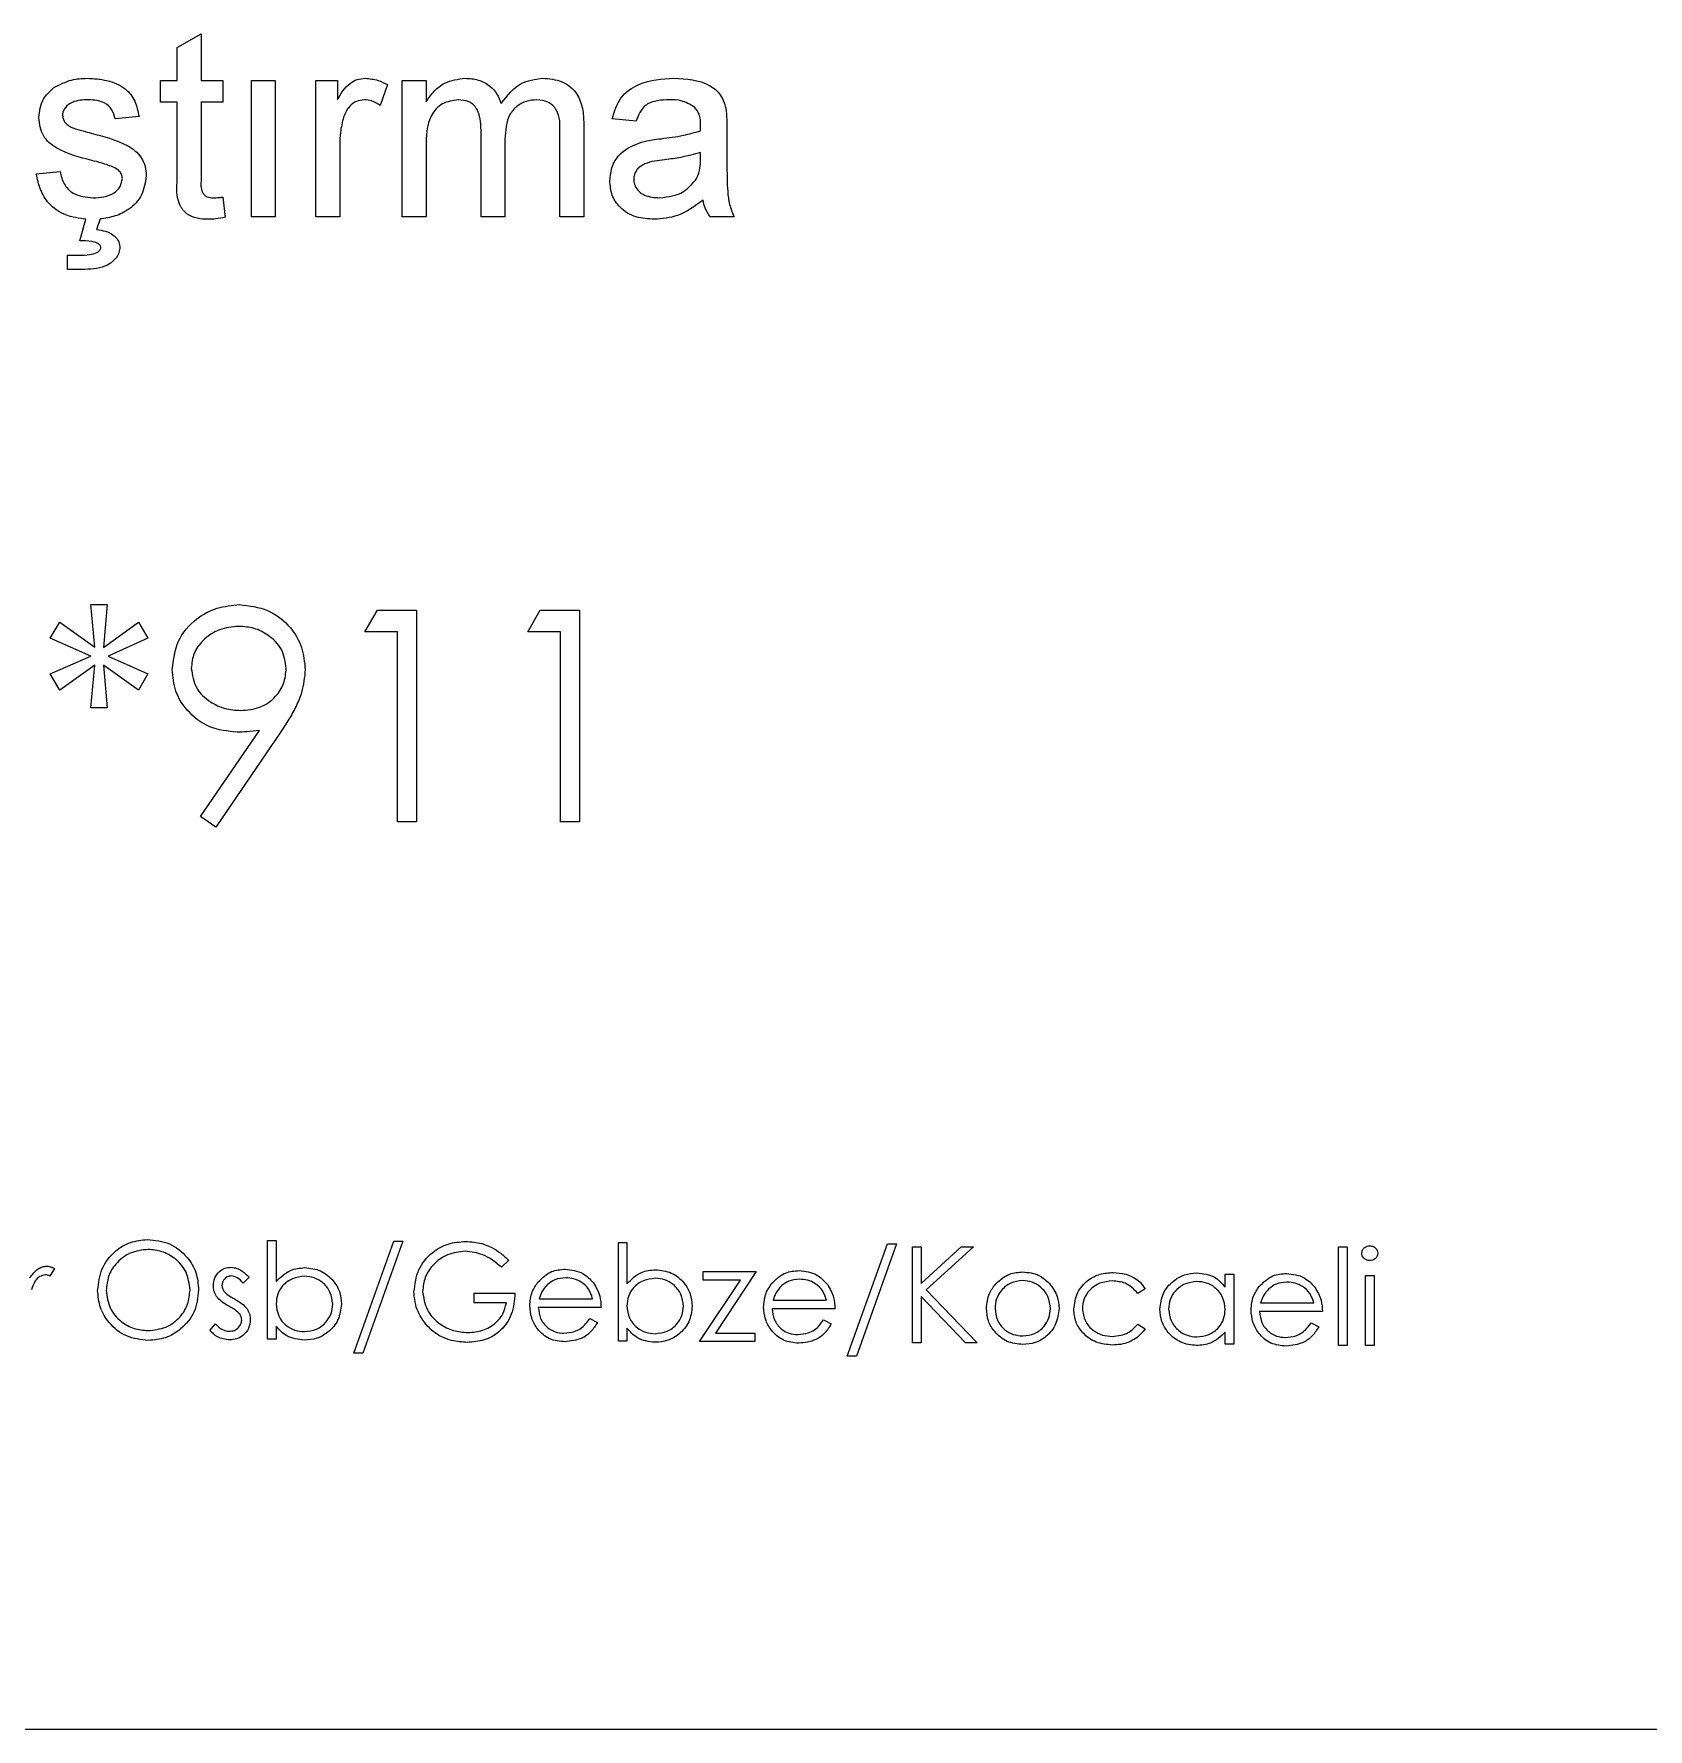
# Model space of a CAD drawing. Extents: x 75 to 2075, y 25 to 1460.
# Drawn here: x 678.37 to 713.95, y 1190.93 to 1228.3 of the extents above; entities that cross this region are included whole.
import ezdxf

# ---------------------------------------------------------------- set-up
doc = ezdxf.new("R2010")
doc.units = 0
doc.header["$LTSCALE"] = 5
doc.linetypes.add('SLD-KATı', pattern=[0])
doc.layers.get('0').update_dxf_attribs({"linetype": 'CONTINUOUS'})

msp = doc.modelspace()

# ---------------------------------------------------------------- linework, layer by layer
at = {"color": 7, "linetype": 'SLD-KATı'}
for p, q in [((681.529, 1228.001), (682.056, 1228.3)), ((682.056, 1228.3), (682.056, 1227.27)), ((681.529, 1227.27), (681.529, 1228.001)), ((681.16, 1227.27), (681.529, 1227.27)), ((681.16, 1226.796), (681.16, 1227.27)), ((682.056, 1227.27), (682.53, 1227.27)), ((682.53, 1227.27), (682.53, 1226.796)), ((683.162, 1227.27), (683.689, 1227.27)), ((683.162, 1224.267), (683.162, 1227.27)), ((683.689, 1227.27), (683.689, 1224.267)), ((684.585, 1227.27), (685.059, 1227.27)), ((684.585, 1224.267), (684.585, 1227.27)), ((685.059, 1227.27), (685.059, 1226.851)), ((686.165, 1227.182), (686.001, 1226.725)), ((686.488, 1227.27), (687.015, 1227.27)), ((686.488, 1224.267), (686.488, 1227.27)), ((687.015, 1227.27), (687.015, 1226.801)), ((681.529, 1226.796), (681.16, 1226.796)), ((681.529, 1225.111), (681.529, 1226.796)), ((682.056, 1226.796), (682.056, 1225.092)), ((682.53, 1226.796), (682.056, 1226.796)), ((680.686, 1226.48), (680.16, 1226.427)), ((691.644, 1226.374), (691.118, 1226.427)), ((688.227, 1224.267), (688.227, 1226.182)), ((689.965, 1224.267), (689.965, 1226.124)), ((690.492, 1226.318), (690.492, 1224.267)), ((693.646, 1226.214), (693.646, 1225.571)), ((685.112, 1225.862), (685.112, 1224.267)), ((687.015, 1225.796), (687.015, 1224.267)), ((688.753, 1225.98), (688.753, 1224.267)), ((693.064, 1225.536), (693.067, 1225.689)), ((678.421, 1225.215), (678.948, 1225.268)), ((682.53, 1224.702), (682.583, 1224.259)), ((679.382, 1223.74), (679.514, 1224.219)), ((679.828, 1224.221), (679.751, 1223.988)), ((683.689, 1224.267), (683.162, 1224.267)), ((685.112, 1224.267), (684.585, 1224.267)), ((687.015, 1224.267), (686.488, 1224.267)), ((688.753, 1224.267), (688.227, 1224.267)), ((690.492, 1224.267), (689.965, 1224.267)), ((693.805, 1224.267), (693.278, 1224.267)), ((679.106, 1223.424), (679.377, 1223.424)), ((679.106, 1223.108), (679.106, 1223.424)), ((679.491, 1223.108), (679.106, 1223.108)), ((679.624, 1215.72), (679.983, 1215.72)), ((679.71, 1214.78), (679.624, 1215.72)), ((679.983, 1215.72), (679.903, 1214.777)), ((685.667, 1215.122), (685.941, 1215.6)), ((685.941, 1215.6), (686.804, 1215.6)), ((686.804, 1215.6), (686.804, 1210.934)), ((689.257, 1215.122), (689.53, 1215.6)), ((689.53, 1215.6), (690.393, 1215.6)), ((690.393, 1215.6), (690.393, 1210.934)), ((678.727, 1214.98), (678.937, 1215.336)), ((678.937, 1215.336), (679.71, 1214.78)), ((679.903, 1214.777), (680.671, 1215.336)), ((680.671, 1215.336), (680.881, 1214.98)), ((679.624, 1214.583), (678.727, 1214.98)), ((680.881, 1214.98), (680.002, 1214.583)), ((686.385, 1215.122), (685.667, 1215.122)), ((686.385, 1210.934), (686.385, 1215.122)), ((689.975, 1215.122), (689.257, 1215.122)), ((689.975, 1210.934), (689.975, 1215.122)), ((678.727, 1214.193), (679.624, 1214.583)), ((680.002, 1214.583), (680.881, 1214.193)), ((678.937, 1213.836), (678.727, 1214.193)), ((679.71, 1214.387), (678.937, 1213.836)), ((679.624, 1213.446), (679.71, 1214.387)), ((679.903, 1214.387), (679.983, 1213.446)), ((680.671, 1213.836), (679.903, 1214.387)), ((680.881, 1214.193), (680.671, 1213.836)), ((679.983, 1213.446), (679.624, 1213.446)), ((682.042, 1211.047), (683.339, 1212.943)), ((683.813, 1212.915), (682.376, 1210.814)), ((682.376, 1210.814), (682.042, 1211.047)), ((686.804, 1210.934), (686.385, 1210.934)), ((690.393, 1210.934), (689.975, 1210.934)), ((683.519, 1201.703), (683.709, 1201.703)), ((683.519, 1199.532), (683.519, 1201.703)), ((683.709, 1201.703), (683.709, 1200.798)), ((685.419, 1199.222), (686.304, 1201.691)), ((686.504, 1201.691), (685.619, 1199.222)), ((686.304, 1201.691), (686.504, 1201.691)), ((691.253, 1201.657), (691.443, 1201.657)), ((691.253, 1199.486), (691.253, 1201.657)), ((691.443, 1201.657), (691.443, 1200.752)), ((696.3, 1199.157), (697.186, 1201.627)), ((697.386, 1201.627), (696.5, 1199.157)), ((697.186, 1201.627), (697.386, 1201.627)), ((697.739, 1201.565), (697.929, 1201.565)), ((697.739, 1199.448), (697.739, 1201.565)), ((697.929, 1200.759), (698.811, 1201.565)), ((697.929, 1201.565), (697.929, 1200.759)), ((699.082, 1201.565), (698.042, 1200.615)), ((698.811, 1201.565), (699.082, 1201.565)), ((707.128, 1201.563), (707.318, 1201.563)), ((707.128, 1199.392), (707.128, 1201.563)), ((707.318, 1201.563), (707.318, 1199.392)), ((678.825, 1201.085), (678.72, 1200.92)), ((688.838, 1201.268), (688.675, 1201.114)), ((693.125, 1201.021), (694.292, 1201.021)), ((693.125, 1200.831), (693.125, 1201.021)), ((694.292, 1201.021), (693.393, 1199.664)), ((683.112, 1200.893), (682.983, 1200.76)), ((693.044, 1199.474), (693.944, 1200.831)), ((693.944, 1200.831), (693.125, 1200.831)), ((698.042, 1200.615), (699.163, 1199.448)), ((702.867, 1200.638), (702.708, 1200.539)), ((704.631, 1200.676), (704.631, 1200.962)), ((704.631, 1200.962), (704.821, 1200.962)), ((704.821, 1200.962), (704.821, 1199.415)), ((707.725, 1200.935), (707.915, 1200.935)), ((707.725, 1199.389), (707.725, 1200.935)), ((707.915, 1200.935), (707.915, 1199.389)), ((688.078, 1200.544), (688.974, 1200.544)), ((688.078, 1200.327), (688.078, 1200.544)), ((688.784, 1200.327), (688.078, 1200.327)), ((690.873, 1200.23), (689.489, 1200.23)), ((689.509, 1200.42), (690.683, 1200.42)), ((694.665, 1200.39), (695.839, 1200.39)), ((697.929, 1200.47), (697.929, 1199.448)), ((698.91, 1199.448), (697.929, 1200.47)), ((705.411, 1200.326), (706.585, 1200.326)), ((682.244, 1199.721), (682.37, 1199.865)), ((690.623, 1199.986), (690.792, 1199.897)), ((696.029, 1200.2), (694.645, 1200.2)), ((695.779, 1199.956), (695.948, 1199.867)), ((702.708, 1199.861), (702.867, 1199.756)), ((706.775, 1200.136), (705.391, 1200.136)), ((706.525, 1199.892), (706.694, 1199.803)), ((683.709, 1199.532), (683.519, 1199.532)), ((683.709, 1199.818), (683.709, 1199.532)), ((691.443, 1199.486), (691.253, 1199.486)), ((691.443, 1199.773), (691.443, 1199.486)), ((693.393, 1199.664), (694.265, 1199.664)), ((694.265, 1199.664), (694.265, 1199.474)), ((704.631, 1199.415), (704.631, 1199.683)), ((685.619, 1199.222), (685.419, 1199.222)), ((694.265, 1199.474), (693.044, 1199.474)), ((696.5, 1199.157), (696.3, 1199.157)), ((697.929, 1199.448), (697.739, 1199.448)), ((699.163, 1199.448), (698.91, 1199.448)), ((704.821, 1199.415), (704.631, 1199.415)), ((707.318, 1199.392), (707.128, 1199.392)), ((707.915, 1199.389), (707.725, 1199.389)), ((591.915, 1190.934), (717.248, 1190.934))]:
    msp.add_line(p, q, dxfattribs=at)
for points, knots in [([(678.804, 1227.112), (678.933, 1227.181), (679.164, 1227.304), (679.424, 1227.317), (679.539, 1227.323)], [0, 0, 0, 0, 0.558929, 1, 1, 1, 1]), ([(679.539, 1227.323), (679.686, 1227.314), (679.981, 1227.296), (680.376, 1227.135), (680.618, 1226.823), (680.663, 1226.594), (680.686, 1226.48)], [0, 0, 0, 0, 0.280739, 0.56043, 0.779464, 1, 1, 1, 1]), ([(685.059, 1226.851), (685.138, 1226.985), (685.248, 1227.171), (685.493, 1227.306), (685.612, 1227.317), (685.672, 1227.323)], [0, 0, 0, 0, 0.5595977, 0.7797638, 1, 1, 1, 1]), ([(685.672, 1227.323), (685.769, 1227.313), (685.943, 1227.296), (686.097, 1227.217), (686.165, 1227.182)], [0, 0, 0, 0, 0.559558, 1, 1, 1, 1]), ([(687.015, 1226.801), (687.07, 1226.883), (687.18, 1227.045), (687.464, 1227.268), (687.718, 1227.302), (687.873, 1227.323)], [0, 0, 0, 0, 0.280932, 0.56178, 1, 1, 1, 1]), ([(687.873, 1227.323), (687.971, 1227.317), (688.168, 1227.305), (688.416, 1227.173), (688.588, 1226.982), (688.644, 1226.838), (688.671, 1226.765)], [0, 0, 0, 0, 0.2801858, 0.5595139, 0.7796785, 1, 1, 1, 1]), ([(688.671, 1226.765), (688.802, 1226.938), (689.035, 1227.248), (689.415, 1227.3), (689.582, 1227.323)], [0, 0, 0, 0, 0.560018, 1, 1, 1, 1]), ([(689.582, 1227.323), (689.728, 1227.312), (690.019, 1227.29), (690.351, 1227.016), (690.478, 1226.659), (690.487, 1226.432), (690.492, 1226.318)], [0, 0, 0, 0, 0.280321, 0.558231, 0.778724, 1, 1, 1, 1]), ([(691.118, 1226.427), (691.166, 1226.59), (691.262, 1226.916), (691.782, 1227.28), (692.214, 1227.307), (692.478, 1227.323)], [0, 0, 0, 0, 0.280439, 0.559308, 1, 1, 1, 1]), ([(692.478, 1227.323), (692.753, 1227.308), (693.135, 1227.287), (693.529, 1226.973), (693.59, 1226.767), (693.621, 1226.664)], [0, 0, 0, 0, 0.559245, 0.77918, 1, 1, 1, 1]), ([(678.474, 1226.452), (678.493, 1226.597), (678.529, 1226.857), (678.72, 1227.034), (678.804, 1227.112)], [0, 0, 0, 0, 0.558963, 1, 1, 1, 1]), ([(679.578, 1226.848), (679.45, 1226.845), (679.258, 1226.841), (679.077, 1226.707), (679.009, 1226.599), (679.003, 1226.536), (679, 1226.505)], [0, 0, 0, 0, 0.499792, 0.749094, 0.874632, 1, 1, 1, 1]), ([(680.16, 1226.427), (680.141, 1226.499), (680.103, 1226.644), (679.889, 1226.827), (679.696, 1226.84), (679.578, 1226.848)], [0, 0, 0, 0, 0.2803249, 0.5602381, 1, 1, 1, 1]), ([(685.652, 1226.848), (685.592, 1226.841), (685.472, 1226.826), (685.292, 1226.695), (685.231, 1226.551), (685.193, 1226.464)], [0, 0, 0, 0, 0.280323, 0.560912, 1, 1, 1, 1]), ([(686.001, 1226.725), (685.941, 1226.763), (685.833, 1226.832), (685.707, 1226.843), (685.652, 1226.848)], [0, 0, 0, 0, 0.560115, 1, 1, 1, 1]), ([(687.721, 1226.848), (687.601, 1226.831), (687.42, 1226.804), (687.227, 1226.654), (687.023, 1226.353), (687.018, 1226.044), (687.015, 1225.796)], [0, 0, 0, 0, 0.249235, 0.374853, 0.500552, 1, 1, 1, 1]), ([(688.227, 1226.182), (688.218, 1226.347), (688.208, 1226.553), (688.061, 1226.746), (687.923, 1226.833), (687.802, 1226.842), (687.721, 1226.848)], [0, 0, 0, 0, 0.498497, 0.624124, 0.749636, 1, 1, 1, 1]), ([(689.455, 1226.848), (689.376, 1226.842), (689.218, 1226.83), (689.007, 1226.711), (688.779, 1226.444), (688.764, 1226.171), (688.753, 1225.98)], [0, 0, 0, 0, 0.1872814, 0.3743428, 0.5611912, 1, 1, 1, 1]), ([(689.965, 1226.124), (689.969, 1226.302), (689.973, 1226.525), (689.811, 1226.726), (689.669, 1226.825), (689.54, 1226.839), (689.455, 1226.848)], [0, 0, 0, 0, 0.499032, 0.624572, 0.750296, 1, 1, 1, 1]), ([(692.384, 1226.848), (692.294, 1226.846), (692.115, 1226.84), (691.866, 1226.761), (691.714, 1226.575), (691.668, 1226.441), (691.644, 1226.374)], [0, 0, 0, 0, 0.28086, 0.559775, 0.779508, 1, 1, 1, 1]), ([(692.931, 1226.689), (692.836, 1226.744), (692.666, 1226.843), (692.47, 1226.847), (692.384, 1226.848)], [0, 0, 0, 0, 0.557868, 1, 1, 1, 1]), ([(679.643, 1225.512), (679.375, 1225.58), (679.041, 1225.665), (678.701, 1225.895), (678.523, 1226.109), (678.493, 1226.315), (678.474, 1226.452)], [0, 0, 0, 0, 0.501322, 0.626597, 0.751822, 1, 1, 1, 1]), ([(679, 1226.505), (679.004, 1226.473), (679.009, 1226.416), (679.041, 1226.369), (679.056, 1226.348)], [0, 0, 0, 0, 0.55915, 1, 1, 1, 1]), ([(685.193, 1226.464), (685.166, 1226.353), (685.119, 1226.155), (685.114, 1225.952), (685.112, 1225.862)], [0, 0, 0, 0, 0.559886, 1, 1, 1, 1]), ([(693.067, 1226.286), (693.065, 1226.37), (693.062, 1226.52), (692.971, 1226.638), (692.931, 1226.689)], [0, 0, 0, 0, 0.561929, 1, 1, 1, 1]), ([(693.621, 1226.664), (693.63, 1226.58), (693.646, 1226.43), (693.646, 1226.28), (693.646, 1226.214)], [0, 0, 0, 0, 0.559781, 1, 1, 1, 1]), ([(679.056, 1226.348), (679.084, 1226.319), (679.135, 1226.269), (679.2, 1226.24), (679.229, 1226.228)], [0, 0, 0, 0, 0.559062, 1, 1, 1, 1]), ([(679.229, 1226.228), (679.303, 1226.205), (679.436, 1226.165), (679.569, 1226.128), (679.628, 1226.112)], [0, 0, 0, 0, 0.559981, 1, 1, 1, 1]), ([(679.628, 1226.112), (679.901, 1226.042), (680.243, 1225.955), (680.603, 1225.734), (680.745, 1225.575), (680.832, 1225.379), (680.84, 1225.239), (680.844, 1225.169)], [0, 0, 0, 0, 0.500447, 0.625406, 0.750277, 0.875062, 1, 1, 1, 1]), ([(692.196, 1225.991), (692.361, 1226.011), (692.654, 1226.048), (692.939, 1226.128), (693.064, 1226.163)], [0, 0, 0, 0, 0.560179, 1, 1, 1, 1]), ([(693.064, 1226.163), (693.065, 1226.186), (693.066, 1226.227), (693.067, 1226.268), (693.067, 1226.286)], [0, 0, 0, 0, 0.560139, 1, 1, 1, 1]), ([(691.065, 1225.063), (691.076, 1225.174), (691.099, 1225.395), (691.33, 1225.74), (691.599, 1225.849), (691.763, 1225.915)], [0, 0, 0, 0, 0.2804495, 0.5609929, 1, 1, 1, 1]), ([(691.763, 1225.915), (691.843, 1225.933), (691.986, 1225.964), (692.132, 1225.983), (692.196, 1225.991)], [0, 0, 0, 0, 0.559907, 1, 1, 1, 1]), ([(693.067, 1225.689), (692.921, 1225.648), (692.661, 1225.575), (692.392, 1225.541), (692.274, 1225.526)], [0, 0, 0, 0, 0.5597592, 1, 1, 1, 1]), ([(678.948, 1225.268), (678.969, 1225.173), (679.011, 1224.984), (679.267, 1224.723), (679.519, 1224.701), (679.674, 1224.688)], [0, 0, 0, 0, 0.281326, 0.561067, 1, 1, 1, 1]), ([(680.137, 1225.358), (680.046, 1225.392), (679.884, 1225.452), (679.716, 1225.494), (679.643, 1225.512)], [0, 0, 0, 0, 0.559793, 1, 1, 1, 1]), ([(680.318, 1225.116), (680.314, 1225.145), (680.308, 1225.205), (680.245, 1225.296), (680.178, 1225.335), (680.137, 1225.358)], [0, 0, 0, 0, 0.279802, 0.559872, 1, 1, 1, 1]), ([(692.274, 1225.526), (692.124, 1225.51), (691.936, 1225.49), (691.737, 1225.384), (691.657, 1225.305), (691.602, 1225.204), (691.595, 1225.13), (691.592, 1225.093)], [0, 0, 0, 0, 0.500283, 0.625335, 0.750296, 0.875137, 1, 1, 1, 1]), ([(692.986, 1225.12), (693.013, 1225.195), (693.062, 1225.33), (693.064, 1225.473), (693.064, 1225.536)], [0, 0, 0, 0, 0.558935, 1, 1, 1, 1]), ([(693.646, 1225.571), (693.647, 1225.421), (693.648, 1225.173), (693.659, 1224.829), (693.693, 1224.537), (693.767, 1224.357), (693.805, 1224.267)], [0, 0, 0, 0, 0.340229, 0.560342, 0.780162, 1, 1, 1, 1]), ([(679.514, 1224.219), (679.363, 1224.238), (679.061, 1224.274), (678.698, 1224.524), (678.498, 1224.866), (678.446, 1225.099), (678.421, 1225.215)], [0, 0, 0, 0, 0.280431, 0.559072, 0.779303, 1, 1, 1, 1]), ([(679.674, 1224.688), (679.754, 1224.691), (679.915, 1224.697), (680.128, 1224.776), (680.285, 1224.926), (680.307, 1225.053), (680.318, 1225.116)], [0, 0, 0, 0, 0.281181, 0.560951, 0.781079, 1, 1, 1, 1]), ([(680.844, 1225.169), (680.824, 1225.026), (680.782, 1224.739), (680.496, 1224.434), (680.163, 1224.271), (679.94, 1224.238), (679.828, 1224.221)], [0, 0, 0, 0, 0.279092, 0.558329, 0.779041, 1, 1, 1, 1]), ([(682.212, 1224.214), (682.129, 1224.217), (681.964, 1224.223), (681.726, 1224.319), (681.499, 1224.62), (681.517, 1224.908), (681.529, 1225.111)], [0, 0, 0, 0, 0.187433, 0.373827, 0.55948, 1, 1, 1, 1]), ([(682.056, 1225.092), (682.049, 1224.993), (682.041, 1224.869), (682.123, 1224.749), (682.203, 1224.693), (682.275, 1224.69), (682.324, 1224.688)], [0, 0, 0, 0, 0.499585, 0.625258, 0.750345, 1, 1, 1, 1]), ([(692.048, 1224.214), (691.91, 1224.222), (691.636, 1224.238), (691.295, 1224.437), (691.093, 1224.739), (691.074, 1224.955), (691.065, 1225.063)], [0, 0, 0, 0, 0.28082, 0.559695, 0.779685, 1, 1, 1, 1]), ([(691.592, 1225.093), (691.597, 1225.043), (691.609, 1224.945), (691.702, 1224.824), (691.883, 1224.705), (692.05, 1224.695), (692.168, 1224.688)], [0, 0, 0, 0, 0.186591, 0.373497, 0.560628, 1, 1, 1, 1]), ([(692.168, 1224.688), (692.353, 1224.711), (692.685, 1224.752), (692.894, 1225.007), (692.986, 1225.12)], [0, 0, 0, 0, 0.5597489, 1, 1, 1, 1]), ([(682.324, 1224.688), (682.362, 1224.69), (682.431, 1224.692), (682.5, 1224.699), (682.53, 1224.702)], [0, 0, 0, 0, 0.559965, 1, 1, 1, 1]), ([(693.12, 1224.636), (692.94, 1224.502), (692.619, 1224.263), (692.222, 1224.229), (692.048, 1224.214)], [0, 0, 0, 0, 0.559968, 1, 1, 1, 1]), ([(693.278, 1224.267), (693.236, 1224.331), (693.161, 1224.444), (693.132, 1224.577), (693.12, 1224.636)], [0, 0, 0, 0, 0.559661, 1, 1, 1, 1]), ([(682.583, 1224.259), (682.514, 1224.246), (682.392, 1224.221), (682.267, 1224.216), (682.212, 1224.214)], [0, 0, 0, 0, 0.560083, 1, 1, 1, 1]), ([(679.751, 1223.988), (679.816, 1223.979), (679.946, 1223.96), (680.111, 1223.879), (680.236, 1223.758), (680.255, 1223.655), (680.265, 1223.604)], [0, 0, 0, 0, 0.280936, 0.561161, 0.781262, 1, 1, 1, 1]), ([(679.377, 1223.424), (679.451, 1223.424), (679.581, 1223.424), (679.705, 1223.464), (679.759, 1223.482)], [0, 0, 0, 0, 0.5607502, 1, 1, 1, 1]), ([(679.843, 1223.591), (679.842, 1223.602), (679.84, 1223.624), (679.815, 1223.661), (679.748, 1223.701), (679.6, 1223.736), (679.469, 1223.738), (679.382, 1223.74)], [0, 0, 0, 0, 0.0628828, 0.1250286, 0.2498904, 0.4996808, 1, 1, 1, 1]), ([(680.265, 1223.604), (680.261, 1223.562), (680.252, 1223.476), (680.165, 1223.327), (679.927, 1223.131), (679.665, 1223.117), (679.491, 1223.108)], [0, 0, 0, 0, 0.1254113, 0.2508264, 0.5008441, 1, 1, 1, 1]), ([(679.759, 1223.482), (679.783, 1223.496), (679.816, 1223.516), (679.841, 1223.559), (679.842, 1223.58), (679.843, 1223.591)], [0, 0, 0, 0, 0.558679, 0.779428, 1, 1, 1, 1]), ([(681.419, 1214.291), (681.444, 1214.506), (681.495, 1214.937), (681.908, 1215.405), (682.398, 1215.673), (682.736, 1215.704), (682.904, 1215.72)], [0, 0, 0, 0, 0.279524, 0.558848, 0.779449, 1, 1, 1, 1]), ([(682.904, 1215.72), (683.117, 1215.695), (683.541, 1215.645), (684.022, 1215.264), (684.3, 1214.785), (684.334, 1214.452), (684.351, 1214.286)], [0, 0, 0, 0, 0.279734, 0.559158, 0.77961, 1, 1, 1, 1]), ([(682.883, 1215.241), (682.737, 1215.227), (682.446, 1215.199), (682.104, 1214.964), (681.875, 1214.657), (681.85, 1214.428), (681.838, 1214.314)], [0, 0, 0, 0, 0.280089, 0.559998, 0.780117, 1, 1, 1, 1]), ([(683.932, 1214.314), (683.91, 1214.46), (683.867, 1214.751), (683.563, 1215.046), (683.227, 1215.217), (682.998, 1215.233), (682.883, 1215.241)], [0, 0, 0, 0, 0.278739, 0.558567, 0.779173, 1, 1, 1, 1]), ([(682.848, 1212.908), (682.641, 1212.93), (682.225, 1212.975), (681.755, 1213.343), (681.462, 1213.801), (681.433, 1214.127), (681.419, 1214.291)], [0, 0, 0, 0, 0.279814, 0.559489, 0.779629, 1, 1, 1, 1]), ([(681.838, 1214.314), (681.861, 1214.165), (681.909, 1213.868), (682.229, 1213.575), (682.575, 1213.411), (682.809, 1213.395), (682.926, 1213.387)], [0, 0, 0, 0, 0.2784587, 0.5584096, 0.779097, 1, 1, 1, 1]), ([(682.926, 1213.387), (683.07, 1213.398), (683.357, 1213.421), (683.693, 1213.661), (683.899, 1213.976), (683.921, 1214.201), (683.932, 1214.314)], [0, 0, 0, 0, 0.2803158, 0.5595267, 0.7797488, 1, 1, 1, 1]), ([(684.351, 1214.286), (684.334, 1214.117), (684.305, 1213.838), (684.153, 1213.478), (683.995, 1213.19), (683.874, 1213.007), (683.813, 1212.915)], [0, 0, 0, 0, 0.339322, 0.559451, 0.779709, 1, 1, 1, 1]), ([(683.339, 1212.943), (683.248, 1212.932), (683.085, 1212.913), (682.921, 1212.909), (682.848, 1212.908)], [0, 0, 0, 0, 0.559941, 1, 1, 1, 1]), ([(679.774, 1200.603), (679.794, 1200.766), (679.833, 1201.093), (680.123, 1201.465), (680.488, 1201.687), (680.745, 1201.712), (680.873, 1201.725)], [0, 0, 0, 0, 0.279742, 0.559328, 0.779682, 1, 1, 1, 1]), ([(680.873, 1201.725), (681.039, 1201.708), (681.371, 1201.673), (681.742, 1201.372), (681.967, 1201.004), (681.989, 1200.743), (682, 1200.613)], [0, 0, 0, 0, 0.279769, 0.559371, 0.779577, 1, 1, 1, 1]), ([(680.883, 1201.508), (680.749, 1201.491), (680.482, 1201.456), (680.176, 1201.22), (679.993, 1200.92), (679.974, 1200.709), (679.964, 1200.604)], [0, 0, 0, 0, 0.2796345, 0.5593501, 0.7796448, 1, 1, 1, 1]), ([(681.81, 1200.614), (681.793, 1200.748), (681.761, 1201.017), (681.503, 1201.308), (681.198, 1201.477), (680.988, 1201.498), (680.883, 1201.508)], [0, 0, 0, 0, 0.279481, 0.558868, 0.779517, 1, 1, 1, 1]), ([(686.748, 1200.572), (686.769, 1200.738), (686.811, 1201.07), (687.116, 1201.442), (687.495, 1201.652), (687.756, 1201.673), (687.887, 1201.684)], [0, 0, 0, 0, 0.279596, 0.55907, 0.779414, 1, 1, 1, 1]), ([(687.88, 1201.467), (687.747, 1201.45), (687.479, 1201.418), (687.166, 1201.192), (686.974, 1200.896), (686.95, 1200.686), (686.938, 1200.58)], [0, 0, 0, 0, 0.279849, 0.559547, 0.77986, 1, 1, 1, 1]), ([(688.675, 1201.114), (688.544, 1201.221), (688.31, 1201.414), (688.012, 1201.45), (687.88, 1201.467)], [0, 0, 0, 0, 0.559848, 1, 1, 1, 1]), ([(687.887, 1201.684), (688.008, 1201.675), (688.208, 1201.66), (688.466, 1201.554), (688.665, 1201.428), (688.78, 1201.321), (688.838, 1201.268)], [0, 0, 0, 0, 0.339533, 0.559586, 0.779729, 1, 1, 1, 1]), ([(707.643, 1201.423), (707.647, 1201.448), (707.654, 1201.498), (707.703, 1201.55), (707.76, 1201.582), (707.799, 1201.585), (707.819, 1201.587)], [0, 0, 0, 0, 0.279203, 0.558915, 0.77945, 1, 1, 1, 1]), ([(707.819, 1201.261), (707.794, 1201.264), (707.744, 1201.269), (707.687, 1201.311), (707.65, 1201.365), (707.645, 1201.404), (707.643, 1201.423)], [0, 0, 0, 0, 0.279796, 0.559658, 0.77993, 1, 1, 1, 1]), ([(707.819, 1201.587), (707.844, 1201.584), (707.894, 1201.579), (707.952, 1201.536), (707.99, 1201.482), (707.994, 1201.443), (707.996, 1201.423)], [0, 0, 0, 0, 0.279839, 0.559884, 0.779901, 1, 1, 1, 1]), ([(707.996, 1201.423), (707.992, 1201.398), (707.985, 1201.348), (707.934, 1201.297), (707.878, 1201.265), (707.839, 1201.262), (707.819, 1201.261)], [0, 0, 0, 0, 0.279142, 0.558921, 0.779367, 1, 1, 1, 1]), ([(678.282, 1200.883), (678.335, 1200.956), (678.409, 1201.057), (678.555, 1201.128), (678.624, 1201.135), (678.659, 1201.138)], [0, 0, 0, 0, 0.558821, 0.779475, 1, 1, 1, 1]), ([(678.659, 1201.138), (678.692, 1201.134), (678.751, 1201.127), (678.802, 1201.098), (678.825, 1201.085)], [0, 0, 0, 0, 0.5593001, 1, 1, 1, 1]), ([(682.325, 1200.707), (682.331, 1200.766), (682.342, 1200.885), (682.445, 1201.02), (682.577, 1201.102), (682.67, 1201.109), (682.716, 1201.113)], [0, 0, 0, 0, 0.279994, 0.559474, 0.779626, 1, 1, 1, 1]), ([(682.716, 1201.113), (682.76, 1201.108), (682.847, 1201.098), (682.985, 1201.02), (683.064, 1200.941), (683.112, 1200.893)], [0, 0, 0, 0, 0.27953, 0.559718, 1, 1, 1, 1]), ([(683.709, 1200.798), (683.808, 1200.896), (683.986, 1201.071), (684.232, 1201.095), (684.34, 1201.106)], [0, 0, 0, 0, 0.5593024, 1, 1, 1, 1]), ([(684.34, 1201.106), (684.459, 1201.092), (684.697, 1201.065), (684.96, 1200.846), (685.123, 1200.583), (685.139, 1200.396), (685.147, 1200.303)], [0, 0, 0, 0, 0.279578, 0.559328, 0.779594, 1, 1, 1, 1]), ([(689.477, 1200.783), (689.572, 1200.877), (689.742, 1201.044), (689.978, 1201.063), (690.082, 1201.072)], [0, 0, 0, 0, 0.5585987, 1, 1, 1, 1]), ([(690.082, 1201.072), (690.219, 1201.056), (690.465, 1201.027), (690.632, 1200.847), (690.705, 1200.767)], [0, 0, 0, 0, 0.55892, 1, 1, 1, 1]), ([(691.443, 1200.752), (691.542, 1200.85), (691.72, 1201.026), (691.966, 1201.05), (692.074, 1201.06)], [0, 0, 0, 0, 0.559299, 1, 1, 1, 1]), ([(692.074, 1201.06), (692.193, 1201.046), (692.431, 1201.019), (692.693, 1200.8), (692.857, 1200.537), (692.873, 1200.35), (692.881, 1200.257)], [0, 0, 0, 0, 0.279578, 0.559328, 0.779594, 1, 1, 1, 1]), ([(694.633, 1200.753), (694.728, 1200.846), (694.898, 1201.013), (695.134, 1201.033), (695.238, 1201.041)], [0, 0, 0, 0, 0.558579, 1, 1, 1, 1]), ([(695.238, 1201.041), (695.375, 1201.025), (695.621, 1200.997), (695.787, 1200.816), (695.861, 1200.737)], [0, 0, 0, 0, 0.55892, 1, 1, 1, 1]), ([(699.579, 1200.756), (699.674, 1200.839), (699.845, 1200.987), (700.069, 1201.004), (700.168, 1201.012)], [0, 0, 0, 0, 0.558866, 1, 1, 1, 1]), ([(700.168, 1201.012), (700.294, 1200.999), (700.518, 1200.975), (700.683, 1200.824), (700.756, 1200.757)], [0, 0, 0, 0, 0.559181, 1, 1, 1, 1]), ([(701.293, 1200.187), (701.31, 1200.311), (701.343, 1200.559), (701.58, 1200.83), (701.867, 1200.978), (702.062, 1200.993), (702.159, 1201)], [0, 0, 0, 0, 0.279387, 0.558791, 0.77928, 1, 1, 1, 1]), ([(702.159, 1201), (702.254, 1200.993), (702.409, 1200.979), (702.61, 1200.895), (702.763, 1200.79), (702.833, 1200.688), (702.867, 1200.638)], [0, 0, 0, 0, 0.339707, 0.560022, 0.780015, 1, 1, 1, 1]), ([(703.193, 1200.193), (703.208, 1200.311), (703.237, 1200.549), (703.461, 1200.807), (703.726, 1200.965), (703.912, 1200.981), (704.005, 1200.989)], [0, 0, 0, 0, 0.279416, 0.559188, 0.77955, 1, 1, 1, 1]), ([(704.005, 1200.989), (704.145, 1200.973), (704.395, 1200.945), (704.559, 1200.758), (704.631, 1200.676)], [0, 0, 0, 0, 0.559056, 1, 1, 1, 1]), ([(705.379, 1200.689), (705.474, 1200.782), (705.644, 1200.95), (705.88, 1200.969), (705.984, 1200.977)], [0, 0, 0, 0, 0.558572, 1, 1, 1, 1]), ([(705.984, 1200.977), (706.121, 1200.961), (706.367, 1200.933), (706.533, 1200.753), (706.607, 1200.673)], [0, 0, 0, 0, 0.5589222, 1, 1, 1, 1]), ([(678.623, 1200.948), (678.578, 1200.938), (678.489, 1200.919), (678.373, 1200.794), (678.338, 1200.683), (678.316, 1200.615)], [0, 0, 0, 0, 0.278355, 0.558774, 1, 1, 1, 1]), ([(678.72, 1200.92), (678.703, 1200.928), (678.672, 1200.943), (678.638, 1200.946), (678.623, 1200.948)], [0, 0, 0, 0, 0.560494, 1, 1, 1, 1]), ([(680.89, 1199.5), (680.726, 1199.518), (680.398, 1199.554), (680.033, 1199.853), (679.809, 1200.217), (679.786, 1200.474), (679.774, 1200.603)], [0, 0, 0, 0, 0.279663, 0.559349, 0.779636, 1, 1, 1, 1]), ([(679.964, 1200.604), (679.981, 1200.47), (680.013, 1200.204), (680.269, 1199.916), (680.569, 1199.743), (680.778, 1199.725), (680.883, 1199.717)], [0, 0, 0, 0, 0.279422, 0.559086, 0.779484, 1, 1, 1, 1]), ([(680.883, 1199.717), (681.017, 1199.732), (681.286, 1199.763), (681.597, 1199.995), (681.78, 1200.296), (681.8, 1200.508), (681.81, 1200.614)], [0, 0, 0, 0, 0.279834, 0.559383, 0.77966, 1, 1, 1, 1]), ([(682, 1200.613), (681.981, 1200.449), (681.944, 1200.12), (681.642, 1199.756), (681.277, 1199.533), (681.019, 1199.511), (680.89, 1199.5)], [0, 0, 0, 0, 0.27963, 0.559344, 0.779599, 1, 1, 1, 1]), ([(682.396, 1200.469), (682.373, 1200.51), (682.332, 1200.585), (682.327, 1200.67), (682.325, 1200.707)], [0, 0, 0, 0, 0.559608, 1, 1, 1, 1]), ([(682.716, 1200.923), (682.686, 1200.919), (682.626, 1200.911), (682.562, 1200.852), (682.522, 1200.786), (682.517, 1200.738), (682.515, 1200.715)], [0, 0, 0, 0, 0.279327, 0.559111, 0.779453, 1, 1, 1, 1]), ([(682.515, 1200.715), (682.519, 1200.686), (682.525, 1200.635), (682.555, 1200.593), (682.568, 1200.574)], [0, 0, 0, 0, 0.5589783, 1, 1, 1, 1]), ([(682.983, 1200.76), (682.942, 1200.807), (682.87, 1200.89), (682.763, 1200.913), (682.716, 1200.923)], [0, 0, 0, 0, 0.562038, 1, 1, 1, 1]), ([(684.335, 1200.916), (684.245, 1200.905), (684.063, 1200.883), (683.851, 1200.728), (683.728, 1200.523), (683.715, 1200.38), (683.709, 1200.309)], [0, 0, 0, 0, 0.279794, 0.559473, 0.779655, 1, 1, 1, 1]), ([(684.957, 1200.303), (684.945, 1200.393), (684.919, 1200.573), (684.753, 1200.776), (684.549, 1200.895), (684.407, 1200.909), (684.335, 1200.916)], [0, 0, 0, 0, 0.279417, 0.559118, 0.779554, 1, 1, 1, 1]), ([(689.299, 1200.267), (689.309, 1200.372), (689.325, 1200.56), (689.431, 1200.715), (689.477, 1200.783)], [0, 0, 0, 0, 0.559431, 1, 1, 1, 1]), ([(689.693, 1200.737), (689.647, 1200.684), (689.564, 1200.591), (689.526, 1200.472), (689.509, 1200.42)], [0, 0, 0, 0, 0.558781, 1, 1, 1, 1]), ([(690.092, 1200.882), (690.01, 1200.874), (689.863, 1200.862), (689.745, 1200.775), (689.693, 1200.737)], [0, 0, 0, 0, 0.559448, 1, 1, 1, 1]), ([(690.683, 1200.42), (690.66, 1200.493), (690.614, 1200.64), (690.451, 1200.787), (690.271, 1200.867), (690.151, 1200.877), (690.092, 1200.882)], [0, 0, 0, 0, 0.280136, 0.559188, 0.779595, 1, 1, 1, 1]), ([(690.705, 1200.767), (690.76, 1200.674), (690.858, 1200.508), (690.869, 1200.315), (690.873, 1200.23)], [0, 0, 0, 0, 0.558872, 1, 1, 1, 1]), ([(692.069, 1200.87), (691.979, 1200.859), (691.797, 1200.837), (691.585, 1200.682), (691.462, 1200.477), (691.449, 1200.334), (691.443, 1200.263)], [0, 0, 0, 0, 0.2797862, 0.5594683, 0.7796526, 1, 1, 1, 1]), ([(692.691, 1200.257), (692.678, 1200.347), (692.653, 1200.527), (692.487, 1200.73), (692.283, 1200.849), (692.14, 1200.863), (692.069, 1200.87)], [0, 0, 0, 0, 0.279423, 0.559091, 0.779557, 1, 1, 1, 1]), ([(694.455, 1200.236), (694.464, 1200.341), (694.481, 1200.529), (694.587, 1200.684), (694.633, 1200.753)], [0, 0, 0, 0, 0.5593871, 1, 1, 1, 1]), ([(694.849, 1200.706), (694.803, 1200.654), (694.72, 1200.56), (694.682, 1200.442), (694.665, 1200.39)], [0, 0, 0, 0, 0.55883, 1, 1, 1, 1]), ([(695.248, 1200.851), (695.165, 1200.844), (695.019, 1200.831), (694.901, 1200.744), (694.849, 1200.706)], [0, 0, 0, 0, 0.559479, 1, 1, 1, 1]), ([(695.839, 1200.39), (695.816, 1200.463), (695.769, 1200.609), (695.607, 1200.756), (695.427, 1200.837), (695.307, 1200.846), (695.248, 1200.851)], [0, 0, 0, 0, 0.280132, 0.559219, 0.779602, 1, 1, 1, 1]), ([(695.861, 1200.737), (695.916, 1200.643), (696.014, 1200.477), (696.025, 1200.285), (696.029, 1200.2)], [0, 0, 0, 0, 0.558872, 1, 1, 1, 1]), ([(699.367, 1200.207), (699.378, 1200.321), (699.398, 1200.525), (699.523, 1200.685), (699.579, 1200.756)], [0, 0, 0, 0, 0.559308, 1, 1, 1, 1]), ([(700.167, 1200.822), (700.077, 1200.811), (699.896, 1200.789), (699.698, 1200.62), (699.575, 1200.419), (699.563, 1200.277), (699.557, 1200.206)], [0, 0, 0, 0, 0.2794751, 0.5592547, 0.7795706, 1, 1, 1, 1]), ([(700.778, 1200.206), (700.767, 1200.296), (700.747, 1200.477), (700.579, 1200.676), (700.38, 1200.802), (700.238, 1200.815), (700.167, 1200.822)], [0, 0, 0, 0, 0.279595, 0.559392, 0.779653, 1, 1, 1, 1]), ([(700.756, 1200.757), (700.824, 1200.665), (700.946, 1200.5), (700.961, 1200.297), (700.968, 1200.207)], [0, 0, 0, 0, 0.559175, 1, 1, 1, 1]), ([(702.145, 1200.811), (702.051, 1200.802), (701.863, 1200.785), (701.645, 1200.628), (701.505, 1200.426), (701.491, 1200.278), (701.483, 1200.204)], [0, 0, 0, 0, 0.2801349, 0.5597419, 0.7798702, 1, 1, 1, 1]), ([(702.708, 1200.539), (702.62, 1200.627), (702.463, 1200.786), (702.243, 1200.803), (702.145, 1200.811)], [0, 0, 0, 0, 0.5584596, 1, 1, 1, 1]), ([(704.008, 1200.799), (703.917, 1200.789), (703.736, 1200.768), (703.53, 1200.606), (703.406, 1200.404), (703.391, 1200.262), (703.383, 1200.191)], [0, 0, 0, 0, 0.27976, 0.559265, 0.779704, 1, 1, 1, 1]), ([(704.631, 1200.185), (704.621, 1200.277), (704.601, 1200.46), (704.43, 1200.662), (704.224, 1200.782), (704.08, 1200.794), (704.008, 1200.799)], [0, 0, 0, 0, 0.279684, 0.559202, 0.779493, 1, 1, 1, 1]), ([(705.201, 1200.173), (705.21, 1200.278), (705.227, 1200.465), (705.333, 1200.621), (705.379, 1200.689)], [0, 0, 0, 0, 0.559431, 1, 1, 1, 1]), ([(705.595, 1200.642), (705.549, 1200.59), (705.466, 1200.497), (705.428, 1200.378), (705.411, 1200.326)], [0, 0, 0, 0, 0.558781, 1, 1, 1, 1]), ([(705.994, 1200.787), (705.911, 1200.78), (705.765, 1200.768), (705.647, 1200.681), (705.595, 1200.642)], [0, 0, 0, 0, 0.559448, 1, 1, 1, 1]), ([(706.585, 1200.326), (706.562, 1200.399), (706.515, 1200.546), (706.353, 1200.693), (706.173, 1200.773), (706.053, 1200.783), (705.994, 1200.787)], [0, 0, 0, 0, 0.280136, 0.559188, 0.779595, 1, 1, 1, 1]), ([(706.607, 1200.673), (706.662, 1200.58), (706.76, 1200.413), (706.77, 1200.221), (706.775, 1200.136)], [0, 0, 0, 0, 0.558956, 1, 1, 1, 1]), ([(682.663, 1200.258), (682.606, 1200.289), (682.506, 1200.345), (682.429, 1200.431), (682.396, 1200.469)], [0, 0, 0, 0, 0.560634, 1, 1, 1, 1]), ([(682.568, 1200.574), (682.605, 1200.54), (682.673, 1200.478), (682.753, 1200.434), (682.789, 1200.415)], [0, 0, 0, 0, 0.559085, 1, 1, 1, 1]), ([(682.897, 1200.098), (682.857, 1200.133), (682.784, 1200.194), (682.7, 1200.238), (682.663, 1200.258)], [0, 0, 0, 0, 0.559106, 1, 1, 1, 1]), ([(682.789, 1200.415), (682.847, 1200.382), (682.951, 1200.324), (683.032, 1200.236), (683.067, 1200.198)], [0, 0, 0, 0, 0.56062, 1, 1, 1, 1]), ([(683.709, 1200.309), (683.719, 1200.217), (683.74, 1200.034), (683.91, 1199.831), (684.117, 1199.712), (684.261, 1199.701), (684.332, 1199.695)], [0, 0, 0, 0, 0.279661, 0.559199, 0.779519, 1, 1, 1, 1]), ([(684.332, 1199.695), (684.423, 1199.706), (684.604, 1199.727), (684.81, 1199.888), (684.934, 1200.089), (684.95, 1200.232), (684.957, 1200.303)], [0, 0, 0, 0, 0.279758, 0.559289, 0.779715, 1, 1, 1, 1]), ([(685.147, 1200.303), (685.133, 1200.184), (685.104, 1199.946), (684.879, 1199.688), (684.614, 1199.529), (684.427, 1199.513), (684.334, 1199.505)], [0, 0, 0, 0, 0.279414, 0.559202, 0.77955, 1, 1, 1, 1]), ([(687.008, 1199.859), (686.924, 1199.98), (686.775, 1200.196), (686.757, 1200.457), (686.748, 1200.572)], [0, 0, 0, 0, 0.5592917, 1, 1, 1, 1]), ([(686.938, 1200.58), (686.96, 1200.44), (687.003, 1200.16), (687.284, 1199.865), (687.611, 1199.702), (687.831, 1199.684), (687.942, 1199.676)], [0, 0, 0, 0, 0.2790763, 0.5585954, 0.7792387, 1, 1, 1, 1]), ([(688.974, 1200.544), (688.961, 1200.384), (688.935, 1200.065), (688.667, 1199.688), (688.301, 1199.484), (688.05, 1199.467), (687.925, 1199.458)], [0, 0, 0, 0, 0.280359, 0.559374, 0.77937, 1, 1, 1, 1]), ([(687.942, 1199.676), (688.051, 1199.684), (688.269, 1199.701), (688.537, 1199.858), (688.723, 1200.076), (688.763, 1200.243), (688.784, 1200.327)], [0, 0, 0, 0, 0.280256, 0.559919, 0.779937, 1, 1, 1, 1]), ([(690.077, 1199.47), (689.96, 1199.481), (689.725, 1199.502), (689.472, 1199.728), (689.325, 1199.992), (689.308, 1200.175), (689.299, 1200.267)], [0, 0, 0, 0, 0.279888, 0.558846, 0.779477, 1, 1, 1, 1]), ([(689.489, 1200.23), (689.499, 1200.146), (689.518, 1199.979), (689.668, 1199.789), (689.856, 1199.677), (689.988, 1199.666), (690.054, 1199.66)], [0, 0, 0, 0, 0.2799909, 0.5593674, 0.7795257, 1, 1, 1, 1]), ([(691.443, 1200.263), (691.453, 1200.171), (691.473, 1199.988), (691.644, 1199.785), (691.851, 1199.666), (691.994, 1199.655), (692.066, 1199.649)], [0, 0, 0, 0, 0.2796585, 0.5591946, 0.7795131, 1, 1, 1, 1]), ([(692.066, 1199.649), (692.157, 1199.66), (692.338, 1199.681), (692.544, 1199.842), (692.668, 1200.044), (692.684, 1200.186), (692.691, 1200.257)], [0, 0, 0, 0, 0.279766, 0.559291, 0.779717, 1, 1, 1, 1]), ([(692.881, 1200.257), (692.867, 1200.138), (692.838, 1199.9), (692.613, 1199.642), (692.348, 1199.483), (692.161, 1199.467), (692.068, 1199.459)], [0, 0, 0, 0, 0.2794468, 0.5592298, 0.7795566, 1, 1, 1, 1]), ([(695.233, 1199.44), (695.115, 1199.45), (694.88, 1199.472), (694.628, 1199.697), (694.48, 1199.962), (694.464, 1200.145), (694.455, 1200.236)], [0, 0, 0, 0, 0.279886, 0.558875, 0.779473, 1, 1, 1, 1]), ([(682.37, 1199.865), (682.418, 1199.816), (682.503, 1199.728), (682.624, 1199.71), (682.676, 1199.702)], [0, 0, 0, 0, 0.560788, 1, 1, 1, 1]), ([(682.676, 1199.702), (682.715, 1199.706), (682.792, 1199.713), (682.88, 1199.779), (682.939, 1199.86), (682.946, 1199.92), (682.949, 1199.951)], [0, 0, 0, 0, 0.279995, 0.559828, 0.780056, 1, 1, 1, 1]), ([(683.139, 1199.959), (683.132, 1199.892), (683.116, 1199.759), (682.993, 1199.611), (682.843, 1199.524), (682.738, 1199.516), (682.686, 1199.512)], [0, 0, 0, 0, 0.279564, 0.559246, 0.779486, 1, 1, 1, 1]), ([(682.949, 1199.951), (682.947, 1199.981), (682.942, 1200.035), (682.911, 1200.079), (682.897, 1200.098)], [0, 0, 0, 0, 0.559558, 1, 1, 1, 1]), ([(683.067, 1200.198), (683.091, 1200.156), (683.133, 1200.081), (683.137, 1199.996), (683.139, 1199.959)], [0, 0, 0, 0, 0.559409, 1, 1, 1, 1]), ([(687.925, 1199.458), (687.807, 1199.465), (687.614, 1199.477), (687.36, 1199.572), (687.164, 1199.692), (687.06, 1199.803), (687.008, 1199.859)], [0, 0, 0, 0, 0.339787, 0.55987, 0.77991, 1, 1, 1, 1]), ([(690.054, 1199.66), (690.131, 1199.668), (690.26, 1199.681), (690.424, 1199.758), (690.537, 1199.861), (690.594, 1199.944), (690.623, 1199.986)], [0, 0, 0, 0, 0.339471, 0.559634, 0.779469, 1, 1, 1, 1]), ([(690.792, 1199.897), (690.749, 1199.827), (690.662, 1199.688), (690.419, 1199.508), (690.207, 1199.485), (690.077, 1199.47)], [0, 0, 0, 0, 0.280934, 0.561411, 1, 1, 1, 1]), ([(694.645, 1200.2), (694.655, 1200.116), (694.674, 1199.949), (694.824, 1199.759), (695.012, 1199.646), (695.143, 1199.635), (695.209, 1199.63)], [0, 0, 0, 0, 0.279939, 0.559363, 0.779523, 1, 1, 1, 1]), ([(695.209, 1199.63), (695.287, 1199.637), (695.416, 1199.65), (695.58, 1199.728), (695.693, 1199.831), (695.75, 1199.914), (695.779, 1199.956)], [0, 0, 0, 0, 0.3394745, 0.5596395, 0.7795243, 1, 1, 1, 1]), ([(695.948, 1199.867), (695.904, 1199.797), (695.818, 1199.657), (695.575, 1199.477), (695.363, 1199.454), (695.233, 1199.44)], [0, 0, 0, 0, 0.280937, 0.561414, 1, 1, 1, 1]), ([(700.168, 1199.411), (700.05, 1199.423), (699.813, 1199.447), (699.552, 1199.666), (699.392, 1199.929), (699.375, 1200.114), (699.367, 1200.207)], [0, 0, 0, 0, 0.279775, 0.559188, 0.77959, 1, 1, 1, 1]), ([(699.557, 1200.206), (699.568, 1200.116), (699.591, 1199.938), (699.752, 1199.735), (699.956, 1199.62), (700.097, 1199.607), (700.167, 1199.601)], [0, 0, 0, 0, 0.279637, 0.559157, 0.779508, 1, 1, 1, 1]), ([(700.167, 1199.601), (700.257, 1199.611), (700.436, 1199.631), (700.639, 1199.793), (700.757, 1199.995), (700.771, 1200.136), (700.778, 1200.206)], [0, 0, 0, 0, 0.279753, 0.559103, 0.779583, 1, 1, 1, 1]), ([(700.968, 1200.207), (700.953, 1200.09), (700.924, 1199.854), (700.711, 1199.59), (700.446, 1199.432), (700.261, 1199.418), (700.168, 1199.411)], [0, 0, 0, 0, 0.27949, 0.55936, 0.779502, 1, 1, 1, 1]), ([(702.144, 1199.399), (702.022, 1199.41), (701.779, 1199.433), (701.498, 1199.638), (701.321, 1199.901), (701.303, 1200.092), (701.293, 1200.187)], [0, 0, 0, 0, 0.280077, 0.559635, 0.77983, 1, 1, 1, 1]), ([(701.483, 1200.204), (701.497, 1200.11), (701.523, 1199.922), (701.705, 1199.717), (701.924, 1199.606), (702.072, 1199.595), (702.147, 1199.589)], [0, 0, 0, 0, 0.279298, 0.558782, 0.779263, 1, 1, 1, 1]), ([(702.147, 1199.589), (702.27, 1199.604), (702.49, 1199.631), (702.641, 1199.79), (702.708, 1199.861)], [0, 0, 0, 0, 0.558765, 1, 1, 1, 1]), ([(703.999, 1199.388), (703.881, 1199.402), (703.643, 1199.43), (703.38, 1199.649), (703.217, 1199.913), (703.201, 1200.099), (703.193, 1200.193)], [0, 0, 0, 0, 0.279567, 0.559338, 0.779592, 1, 1, 1, 1]), ([(703.383, 1200.191), (703.396, 1200.101), (703.421, 1199.92), (703.588, 1199.718), (703.793, 1199.599), (703.935, 1199.585), (704.006, 1199.578)], [0, 0, 0, 0, 0.279414, 0.559144, 0.779568, 1, 1, 1, 1]), ([(704.006, 1199.578), (704.097, 1199.589), (704.278, 1199.611), (704.49, 1199.766), (704.613, 1199.971), (704.625, 1200.114), (704.631, 1200.185)], [0, 0, 0, 0, 0.279821, 0.55941, 0.779618, 1, 1, 1, 1]), ([(705.979, 1199.376), (705.861, 1199.387), (705.626, 1199.408), (705.373, 1199.634), (705.226, 1199.898), (705.209, 1200.081), (705.201, 1200.173)], [0, 0, 0, 0, 0.279887, 0.558844, 0.779438, 1, 1, 1, 1]), ([(705.391, 1200.136), (705.401, 1200.052), (705.42, 1199.885), (705.57, 1199.695), (705.758, 1199.582), (705.889, 1199.572), (705.955, 1199.566)], [0, 0, 0, 0, 0.279986, 0.559357, 0.779539, 1, 1, 1, 1]), ([(705.955, 1199.566), (706.033, 1199.574), (706.162, 1199.586), (706.326, 1199.664), (706.439, 1199.767), (706.496, 1199.85), (706.525, 1199.892)], [0, 0, 0, 0, 0.339447, 0.559602, 0.779474, 1, 1, 1, 1]), ([(682.686, 1199.512), (682.59, 1199.524), (682.418, 1199.546), (682.297, 1199.668), (682.244, 1199.721)], [0, 0, 0, 0, 0.559274, 1, 1, 1, 1]), ([(684.334, 1199.505), (684.195, 1199.521), (683.946, 1199.55), (683.782, 1199.736), (683.709, 1199.818)], [0, 0, 0, 0, 0.558926, 1, 1, 1, 1]), ([(692.068, 1199.459), (691.929, 1199.475), (691.68, 1199.504), (691.515, 1199.69), (691.443, 1199.773)], [0, 0, 0, 0, 0.558919, 1, 1, 1, 1]), ([(702.867, 1199.756), (702.806, 1199.682), (702.705, 1199.56), (702.508, 1199.459), (702.329, 1199.407), (702.205, 1199.402), (702.144, 1199.399)], [0, 0, 0, 0, 0.338981, 0.559248, 0.779558, 1, 1, 1, 1]), ([(704.631, 1199.683), (704.531, 1199.588), (704.352, 1199.417), (704.107, 1199.397), (703.999, 1199.388)], [0, 0, 0, 0, 0.558767, 1, 1, 1, 1]), ([(706.694, 1199.803), (706.65, 1199.733), (706.564, 1199.593), (706.321, 1199.414), (706.109, 1199.39), (705.979, 1199.376)], [0, 0, 0, 0, 0.280934, 0.561411, 1, 1, 1, 1])]:
    msp.add_open_spline(points, degree=3, knots=knots, dxfattribs=at)

doc.saveas('drawing.dxf')
